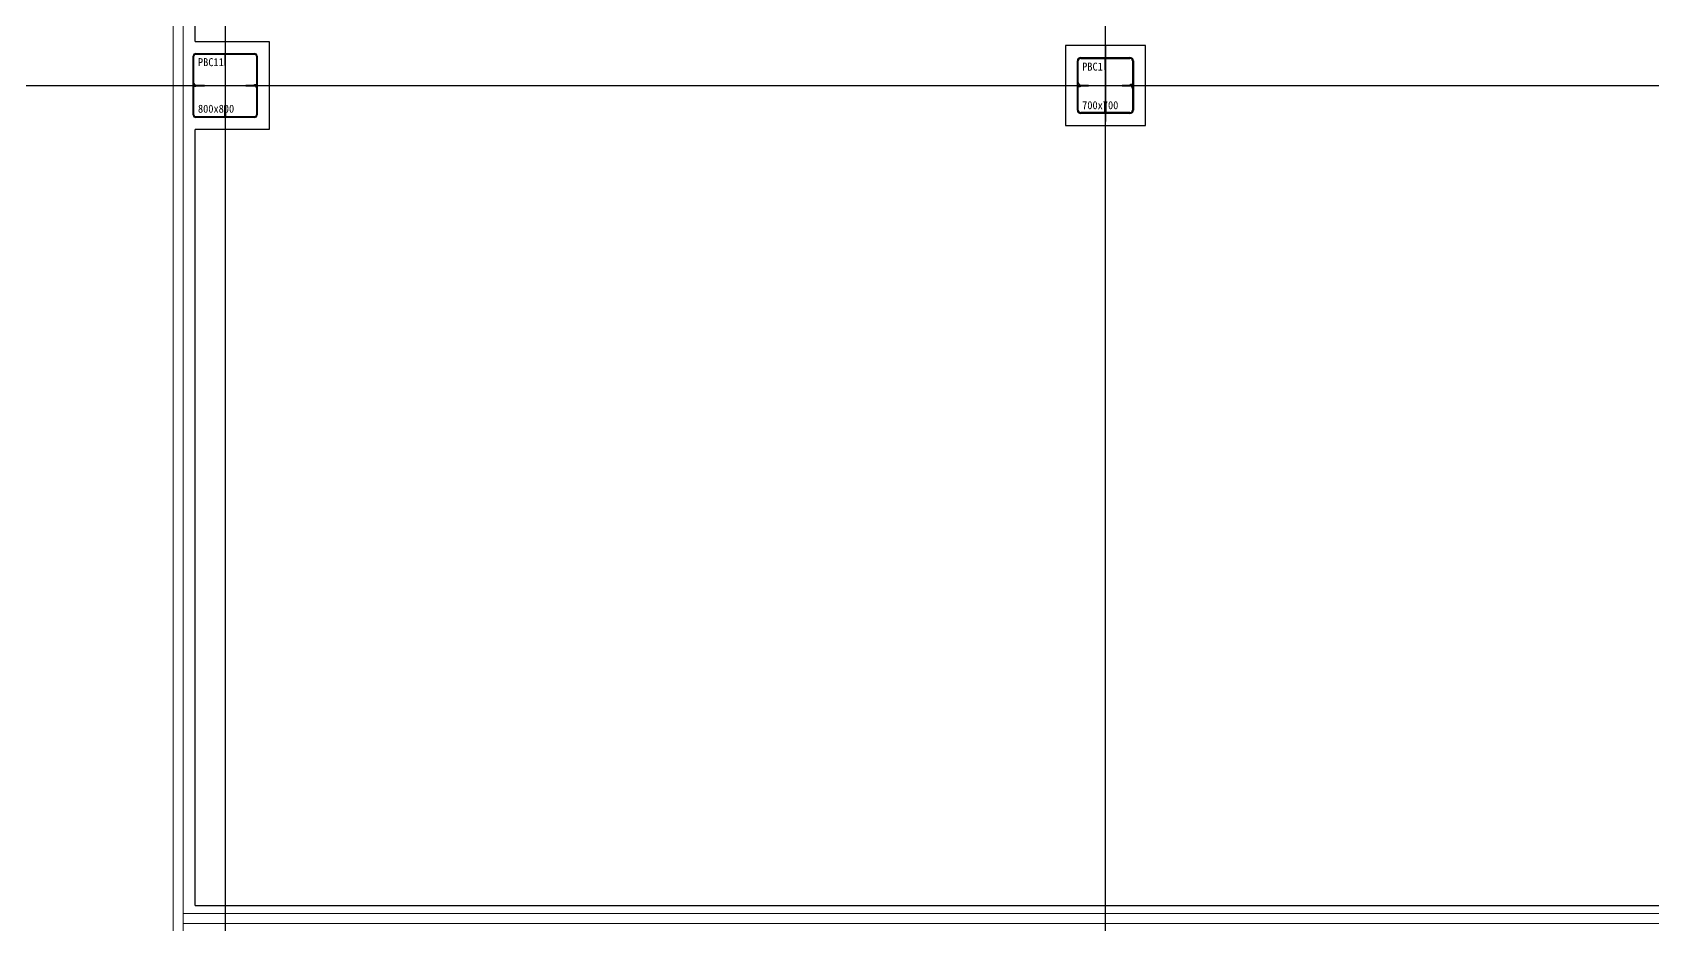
# Model space of a CAD drawing. Extents: x 152195838 to 160350639, y 364657247 to 370318102.
# Drawn here: x 157590538 to 157610786, y 365027544 to 365038696 of the extents above; entities that cross this region are included whole.
import ezdxf

# ---------------------------------------------------------------- set-up
doc = ezdxf.new("R2010")
doc.units = 0
doc.header["$MEASUREMENT"] = 0
doc.linetypes.add('DASHED', pattern=[0.75, 0.5, -0.25])
doc.layers.get('0').update_dxf_attribs({"linetype": 'CONTINUOUS'})
doc.layers.get('Defpoints').update_dxf_attribs({"linetype": 'CONTINUOUS'})
for name, color, linetype in [('-S-foundation txt', 3, 'CONTINUOUS'), ('4A.TEC 벽체 3', 4, 'CONTINUOUS'), ('4A.TEC 벽체 4', 7, 'CONTINUOUS'), ('P-BOX', 3, 'CONTINUOUS')]:
    doc.layers.add(name, color=color, linetype=linetype)
doc.layers.add('DEFPOINT', color=135, linetype='CONTINUOUS', plot=False)
doc.styles.add('돋움체', font='')
doc.styles.get('돋움체').set_extended_font_data('DotumChe')

# ---------------------------------------------------------------- blocks, each defined once
blk = doc.blocks.new('A$C111325cc')
at = {"layer": 'DEFPOINT'}
for p, q in [((149276, 244000), (149276, 0)), ((160276, 244000), (160276, 0)), ((0, 141063), (324969, 141063))]:
    blk.add_line(p, q, dxfattribs=at)
blk = doc.blocks.new('PBC11(B2F~1F)')
at = {"layer": 'P-BOX'}
h = blk.add_hatch(color=3, dxfattribs=at)
h.dxf.hatch_style = 1
h.paths.add_polyline_path([(100, 527), (100, 496), (132, 496, -0.414214)])
h.paths.add_polyline_path([(900, 504), (868, 504, -0.414214), (900, 473)])
h.paths.add_polyline_path([(772, 562), (885, 562), (885, 644), (772, 644)], flags=9)
h.paths.add_polyline_path([(475, 597), (526, 597), (526, 680), (475, 680)], flags=9)
at = {"layer": 'Defpoints', "color": 1, "ltscale": 50}
for p, q in [((500, 1000), (500, 0)), ((0, 500), (1000, 500))]:
    blk.add_line(p, q, dxfattribs=at)
at = {"layer": 'P-BOX', "color": 3, "ltscale": 50}
for p, q in [((496, 891), (496, 751)), ((504, 751), (504, 891)), ((496, 751), (504, 751)), ((100, 496), (240, 496)), ((132, 504), (240, 504)), ((240, 504), (240, 496)), ((760, 504), (900, 504)), ((760, 504), (760, 496)), ((760, 496), (868, 496)), ((496, 109), (496, 249)), ((496, 249), (504, 249)), ((504, 249), (504, 109))]:
    blk.add_line(p, q, dxfattribs=at)
for points in [[(100, 132), (100, 868)], [(109, 527), (109, 868)], [(132, 900), (868, 900)], [(132, 891), (868, 891)], [(891, 868), (891, 504)], [(900, 868), (900, 132)], [(109, 132), (109, 496)], [(109, 496), (134, 496), (134, 486), (109, 486), (109, 496)], [(866, 514), (891, 514), (891, 504), (866, 504), (866, 514)], [(891, 473), (891, 132)], [(868, 109), (132, 109)], [(868, 100), (132, 100)]]:
    blk.add_lwpolyline(points, dxfattribs=at)
for centre, radius, start, end in [((132, 868), 31.5, 90, 180), ((132, 868), 22.5, 90, 180), ((868, 868), 31.5, 0, 90), ((868, 868), 22.5, 0, 90), ((132, 527), 31.5, 180, 270), ((132, 527), 22.5, 180, 270), ((868, 473), 31.5, 0, 90), ((868, 473), 22.5, 0, 90), ((132, 132), 31.5, 180, 270), ((132, 132), 22.5, 180, 270), ((868, 132), 31.5, 270, 0), ((868, 132), 22.5, 270, 0)]:
    blk.add_arc(centre, radius, start, end, dxfattribs=at)
at = {"layer": 'DEFPOINT', "style": '돋움체'}
for s, p in [('PBC11', (160, 742)), ('800x800', (160, 160))]:
    blk.add_text(s, height=100, dxfattribs=at).set_placement(p)
blk = doc.blocks.new('PBC1(B2F)')
at = {"layer": 'P-BOX'}
h = blk.add_hatch(color=256, dxfattribs=at)
h.dxf.hatch_style = 1
h.paths.add_polyline_path([(100, 486), (100, 444), (142, 444, -0.414214)])
h = blk.add_hatch(color=256, dxfattribs=at)
h.dxf.hatch_style = 1
h.paths.add_polyline_path([(800, 456), (758, 456, -0.414214), (800, 414)])
at = {"layer": 'Defpoints', "color": 1, "ltscale": 50}
for p, q in [((450, 950), (450, 0)), ((0, 450), (900, 450))]:
    blk.add_line(p, q, dxfattribs=at)
at = {"layer": 'P-BOX', "color": 3, "ltscale": 50}
for p, q in [((444, 788), (444, 648)), ((444, 648), (456, 648)), ((456, 648), (456, 788)), ((100, 444), (240, 444)), ((142, 456), (240, 456)), ((240, 456), (240, 444)), ((660, 456), (800, 456)), ((660, 456), (660, 444)), ((660, 444), (758, 444)), ((444, 112), (444, 252)), ((444, 252), (456, 252)), ((456, 252), (456, 112))]:
    blk.add_line(p, q, dxfattribs=at)
for points in [[(100, 142), (100, 758)], [(112, 486), (112, 758)], [(142, 800), (758, 800)], [(142, 788), (758, 788)], [(788, 758), (788, 456)], [(800, 758), (800, 142)], [(112, 142), (112, 444)], [(112, 444), (137, 444), (137, 435), (112, 435), (112, 444)], [(763, 465), (788, 465), (788, 456), (763, 456), (763, 465)], [(788, 414), (788, 142)], [(758, 112), (142, 112)], [(758, 100), (142, 100)]]:
    blk.add_lwpolyline(points, dxfattribs=at)
for centre, radius, start, end in [((142, 758), 42, 90, 180), ((142, 758), 30, 90, 180), ((758, 758), 42, 0, 90), ((758, 758), 30, 0, 90), ((142, 486), 42, 180, 270), ((142, 486), 30, 180, 270), ((758, 414), 42, 0, 90), ((758, 414), 30, 0, 90), ((142, 142), 42, 180, 270), ((142, 142), 30, 180, 270), ((758, 142), 42, 270, 0), ((758, 142), 30, 270, 0)]:
    blk.add_arc(centre, radius, start, end, dxfattribs=at)
at = {"layer": 'DEFPOINT', "style": '돋움체'}
for s, p in [('PBC1', (160, 636)), ('700x700', (160, 154))]:
    blk.add_text(s, height=100, dxfattribs=at).set_placement(p)
blk = doc.blocks.new('B2FCOL')
at = {"layer": '-S-foundation txt', "linetype": 'DASHED'}
for name, p in [('PBC11(B2F~1F)', (13000, 55000)), ('PBC1(B2F)', (24050, 55050))]:
    blk.add_blockref(name, p, dxfattribs=at)

msp = doc.modelspace()

# ---------------------------------------------------------------- linework, layer by layer
at = {"layer": '4A.TEC 벽체 3', "flags": 128}
for points in [[(157592572.0046, 365038581.8958), (157592572.0046, 365048481.8958)], [(157592572.0046, 365038581.8958), (157593497.0046, 365038581.8958), (157593497.0046, 365037481.8958), (157592572.0046, 365037481.8958)], [(157592572.0046, 365027781.8958), (157592572.0046, 365037481.8958)], [(157592572.0046, 365027781.8958), (157630272.0046, 365027781.8958)]]:
    msp.add_lwpolyline(points, dxfattribs=at)
msp.add_lwpolyline([(157604447.0046, 365038531.8958), (157603447.0046, 365038531.8958), (157603447.0046, 365037531.8958), (157604447.0046, 365037531.8958)], close=True, dxfattribs=at)
at = {"layer": '4A.TEC 벽체 4', "color": 251, "lineweight": 0, "ltscale": 15}
for points in [[(157592297.0046, 365003721.8958), (157592297.0046, 365049681.8958)], [(157592422.0046, 365003721.8958), (157592422.0046, 365049556.8958), (157630422.0046, 365049556.8958), (157630422.0046, 365003846.8958), (157592297.0046, 365003846.8958)], [(157592422.0046, 365027681.8958), (157630547.0046, 365027681.8958)], [(157592422.0046, 365027556.8958), (157630547.0046, 365027556.8958)]]:
    msp.add_lwpolyline(points, dxfattribs=at)

# ---------------------------------------------------------------- block references
msp.add_blockref('B2FCOL', (157579447.0046, 364982531.8958))
at = {"layer": 'DEFPOINT'}
msp.add_blockref('A$C111325cc', (157443670.7413, 364896968.7328), dxfattribs=at)

doc.saveas('drawing.dxf')
